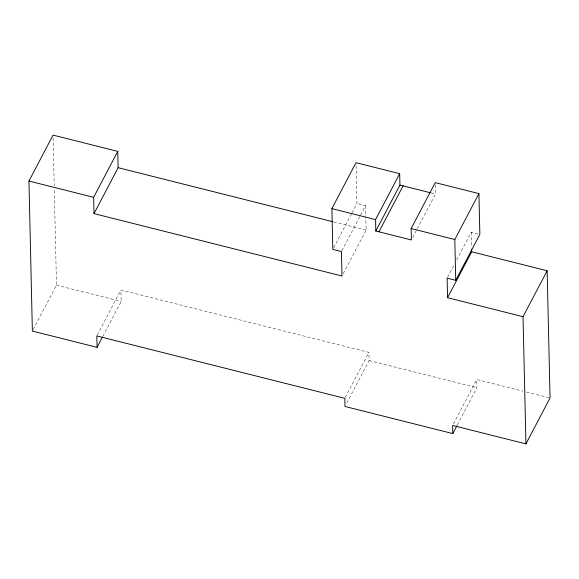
<?xml version="1.0" encoding="UTF-8"?>
<svg xmlns="http://www.w3.org/2000/svg" width="579" height="579" viewBox="0 0 579 579"><rect width="100%" height="100%" fill="white"/><g stroke="black" fill="none" stroke-linecap="round" stroke-linejoin="round"><path stroke-width="0.43" stroke-dasharray="2.9 2.17" d="M33.206 329.487L56.489 285.143L54.303 189.333M97.221 335.14L120.917 289.999L368.91 352.387L369.098 360.543L345.815 404.887M102.888 336.261L121.177 301.413L120.917 289.999M333.656 247.798L351.533 213.745M351.945 212.956L356.932 203.453L356.063 165.341M341.863 250.758L360.16 215.916M360.572 215.12L365.559 205.617L356.932 203.453M343.253 273.635L366.116 230.08L365.819 216.98M412.646 237.585L416.808 229.668M417.22 228.879L435.517 194.037L435.292 184.375M345.214 397.527L368.91 352.387M447.531 277.341L454.595 263.879M456.672 259.92L471.226 232.201L478.124 233.938M453.451 423.864L476.734 379.513L522.989 391.158M457.374 424.892L476.915 387.669L476.734 379.513M431.131 192.93L435.517 194.037M333.699 221.923L366.116 230.08M526.485 392.034L550.05 397.961M369.098 360.543L476.915 387.669M56.489 285.143L121.177 301.413M471.226 232.201L471.552 246.437M365.559 205.617L365.798 216.105M53.123 137.816L54.216 185.721"/><path stroke-width="0.87" d="M28.95 181.039L53.065 135.11L117.754 151.387L118.13 167.693L94.015 213.622L342.008 276.009L341.451 251.547L332.824 249.383L331.89 208.614L356.005 162.685L399.676 173.664L399.937 185.085L375.822 231.014L411.401 239.967L411.141 228.546L435.256 182.617L478.92 193.603L479.853 234.372L455.738 280.301L447.111 278.137L447.56 297.7L523.032 316.691L525.935 443.89L452.619 425.449L452.807 433.599L344.983 406.472L344.794 398.323L96.809 335.929L97.069 347.342L32.373 331.072L28.95 181.039L93.646 197.316L94.015 213.622M93.646 197.316L117.754 151.387M97.069 347.342L102.469 337.05M375.822 231.014L375.561 219.6L399.676 173.664M378.963 231.803L403.078 185.873M455.738 280.301L454.812 239.532L478.92 193.603M447.56 297.7L471.675 251.771L471.61 249.108M452.807 433.599L456.961 425.681M523.032 316.691L547.148 270.762L471.675 251.771M525.935 443.89L550.05 397.961L547.148 270.762M399.937 185.085L430.255 192.713M331.89 208.614L375.561 219.6M411.141 228.546L454.812 239.532M118.13 167.693L332.816 221.706"/></g></svg>
